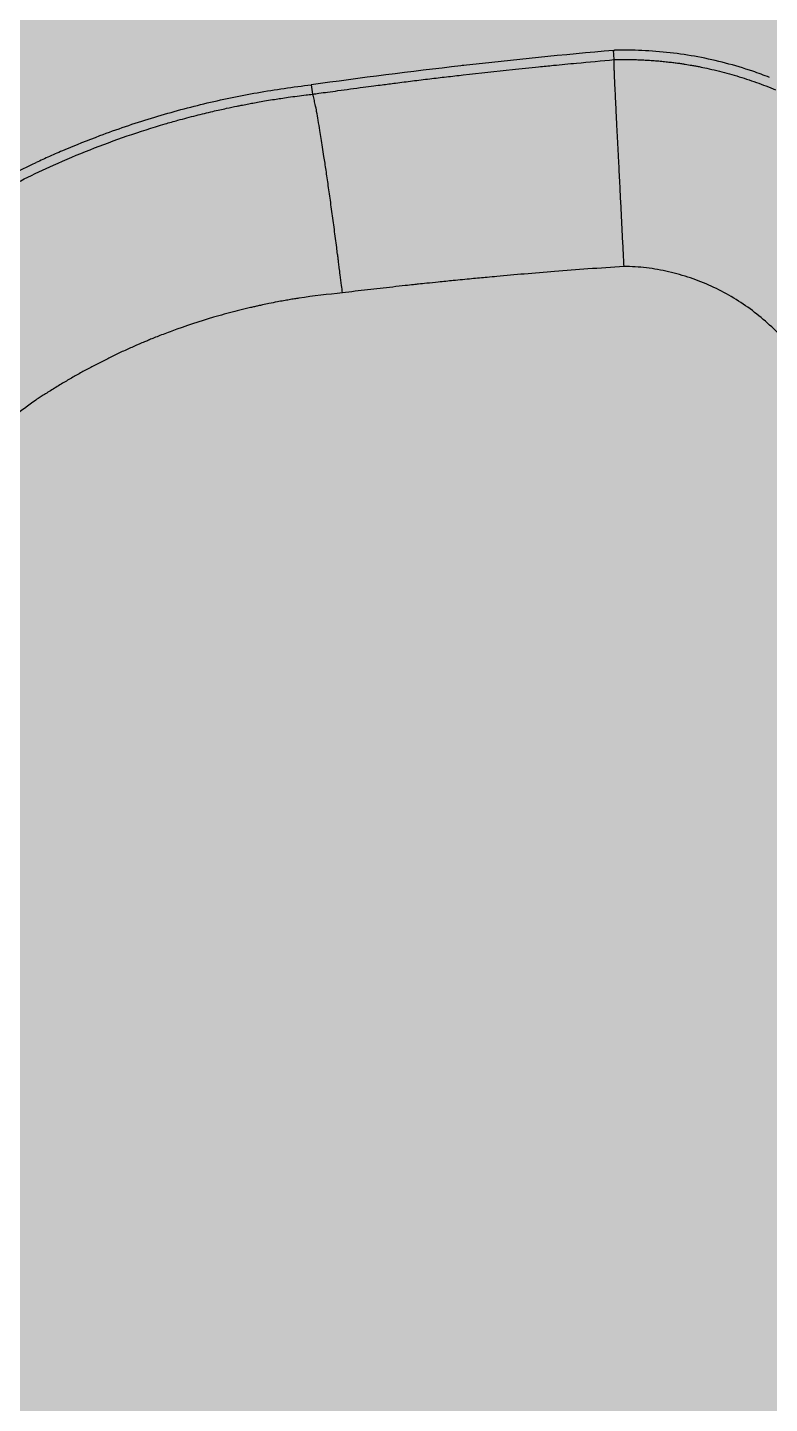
# Model space of a CAD drawing. Header units: millimetres. Extents: x 1145859089 to 1147511753, y -1047484727 to -1047247487.
# Drawn here: x 1146002313.2 to 1146002389.5, y -1047433175.4 to -1047433033.6 of the extents above; entities that cross this region are included whole.
import ezdxf
from ezdxf.xclip import XClip

# ---------------------------------------------------------------- set-up
doc = ezdxf.new("R2010")
doc.units = ezdxf.units.MM
doc.header["$LTSCALE"] = 100
doc.header["$MEASUREMENT"] = 0
doc.header["$XCLIPFRAME"] = 2
doc.layers.get('0').update_dxf_attribs({"linetype": 'CONTINUOUS'})
doc.layers.add('XREF', color=135, linetype='CONTINUOUS')
doc.layers.add('단지배치도$0$W240910', color=135, linetype='CONTINUOUS')

# ---------------------------------------------------------------- blocks, each defined once
blk = doc.blocks.new('단지배치도$0$zw$9902')
at = {"layer": '단지배치도$0$W240910', "linetype": 'ByBlock', "ltscale": 20}
for p, q in [((64232.71, -61667.65), (64232.65, -61666.69)), ((64217.07, -61668.27), (64216.92, -61668.29)), ((64217.22, -61668.26), (64217.07, -61668.27)), ((64201.53, -61670.25), (64201.65, -61671.21))]:
    blk.add_line(p, q, dxfattribs=at)
for centre, radius, start, end in [((64286.27, -62273.39), 609.06, 95.05069, 96.51009), ((64233.77, -61704.5), 37.82, 91.5748, 91.6993), ((64286.27, -62273.39), 609.06, 96.53832, 97.99802), ((64211.4, -61759.66), 89.91, 114.1622, 115.1264), ((64211.94, -61760.85), 91.22, 113.127, 114.1621)]:
    blk.add_arc(centre, radius, start, end, dxfattribs=at)
for points, knots in [([(64217.18, -61669.22), (64218.86, -61669.03), (64221.45, -61668.75), (64224.54, -61668.43), (64226.74, -61668.21), (64229.33, -61667.96), (64231.41, -61667.77), (64232.71, -61667.65)], [0, 0, 0, 0, 5.08195, 7.807414, 9.342913, 11.70911, 15.609667, 15.609667, 15.609667, 15.609667]), ([(64233.72, -61688.95), (64233.69, -61688.33), (64233.63, -61687.06), (64233.53, -61685.15), (64233.44, -61683.21), (64233.35, -61681.53), (64233.28, -61680.1), (64233.22, -61678.93), (64233.15, -61677.57), (64233.07, -61676.05), (64233, -61674.7), (64232.95, -61673.69), (64232.92, -61673.02), (64232.89, -61672.36), (64232.85, -61671.55), (64232.8, -61670.61), (64232.76, -61669.69), (64232.74, -61669.01), (64232.71, -61668.54), (64232.71, -61668.1), (64232.68, -61667.81), (64232.71, -61667.65)], [0, 0, 0, 0, 1.869455, 3.797382, 5.747121, 7.6791, 8.856054, 10.036909, 11.211556, 12.938311, 14.589164, 15.281506, 15.957978, 16.613938, 17.244651, 18.411305, 19.420803, 20.011778, 20.453254, 20.84609, 21.319991, 21.319991, 21.319991, 21.319991]), ([(64232.71, -61667.65), (64232.88, -61667.65), (64233.3, -61667.64), (64233.94, -61667.64), (64234.57, -61667.64), (64235.17, -61667.66), (64235.75, -61667.68), (64236.36, -61667.72), (64236.98, -61667.76), (64237.59, -61667.82), (64238.18, -61667.88), (64238.71, -61667.94), (64239.19, -61668), (64239.62, -61668.06), (64240.11, -61668.14), (64240.59, -61668.22), (64241.07, -61668.3), (64241.59, -61668.4), (64242.32, -61668.55), (64243.62, -61668.85), (64245.33, -61669.32), (64247.35, -61669.98), (64248.66, -61670.49), (64249.31, -61670.76)], [0, 0, 0, 0, 0.521798, 1.262919, 1.904362, 2.432366, 3.042987, 3.654111, 4.265656, 4.907204, 5.496883, 6.034562, 6.520155, 6.95361, 7.334902, 8.002069, 8.405257, 8.794376, 9.594705, 10.660753, 12.788191, 14.908924, 17.023309, 17.023309, 17.023309, 17.023309]), ([(64248.68, -61669.48), (64248.12, -61669.26), (64246.63, -61668.71), (64244.18, -61667.98), (64241.34, -61667.34), (64238.46, -61666.91), (64235.59, -61666.68), (64233.67, -61666.66), (64232.73, -61666.69)], [0, 0, 0, 0, 1.831835, 4.742714, 7.652956, 10.56241, 13.471104, 16.297154, 16.297154, 16.297154, 16.297154]), ([(64201.65, -61671.21), (64201.88, -61671.18), (64202.39, -61671.11), (64203.27, -61670.98), (64204.35, -61670.84), (64205.58, -61670.67), (64206.81, -61670.5), (64207.9, -61670.36), (64209.01, -61670.22), (64210.33, -61670.05), (64211.96, -61669.84), (64213.71, -61669.63), (64215.45, -61669.42), (64216.6, -61669.29), (64217.18, -61669.22)], [0, 0, 0, 0, 0.686602, 1.572468, 2.657669, 3.944452, 5.293878, 6.393904, 7.244414, 8.637183, 10.390715, 12.183478, 13.905966, 15.654396, 15.654396, 15.654396, 15.654396]), ([(64176.11, -61676.96), (64177.32, -61676.44), (64180.28, -61675.25), (64185.07, -61673.62), (64190.48, -61672.14), (64195.97, -61671), (64199.67, -61670.46), (64201.53, -61670.25)], [0, 0, 0, 0, 3.957199, 9.561944, 15.166688, 20.771431, 26.376179, 26.376179, 26.376179, 26.376179]), ([(64175.01, -61678.52), (64176.25, -61677.96), (64178.76, -61676.91), (64182.59, -61675.49), (64185.62, -61674.52), (64187.99, -61673.84), (64189.63, -61673.41), (64191.3, -61673), (64192.71, -61672.69), (64193.68, -61672.48), (64194.39, -61672.34), (64194.93, -61672.24), (64195.55, -61672.12), (64196.21, -61672), (64196.95, -61671.87), (64197.7, -61671.75), (64198.44, -61671.64), (64199.22, -61671.52), (64200.08, -61671.4), (64200.91, -61671.3), (64201.43, -61671.24), (64201.65, -61671.21)], [0, 0, 0, 0, 4.079477, 8.173509, 12.258182, 13.624922, 15.556668, 17.341206, 18.787337, 19.89692, 20.299669, 20.957982, 21.543963, 22.208089, 22.963843, 23.808245, 24.467429, 25.2359, 26.153896, 27.076101, 27.737024, 27.737024, 27.737024, 27.737024]), ([(64204.75, -61691.67), (64204.72, -61691.42), (64204.64, -61690.79), (64204.53, -61689.94), (64204.43, -61689.15), (64204.36, -61688.6), (64204.3, -61688.13), (64204.23, -61687.61), (64204.14, -61686.92), (64203.99, -61685.76), (64203.79, -61684.22), (64203.54, -61682.4), (64203.3, -61680.67), (64203.07, -61679.09), (64202.87, -61677.77), (64202.7, -61676.68), (64202.56, -61675.79), (64202.42, -61674.87), (64202.26, -61673.95), (64202.1, -61673.06), (64201.97, -61672.33), (64201.81, -61671.76), (64201.78, -61671.34), (64201.65, -61671.21)], [0, 0, 0, 0, 0.77239, 1.882234, 2.593554, 3.1513, 3.549162, 4.013506, 4.708113, 5.641626, 7.517969, 9.389761, 11.140689, 12.746223, 14.190557, 15.15895, 16.055317, 16.875233, 17.955021, 18.849888, 19.589823, 20.156184, 20.706385, 20.706385, 20.706385, 20.706385]), ([(64151.2, -61692.84), (64152.59, -61691.59), (64155.45, -61689.18), (64159.95, -61685.84), (64164.65, -61682.78), (64169.1, -61680.27), (64171.99, -61678.83), (64173.23, -61678.25)], [0, 0, 0, 0, 5.604425, 11.208847, 16.813268, 22.417692, 26.509652, 26.509652, 26.509652, 26.509652]), ([(64154.94, -61690.96), (64155.04, -61690.88), (64155.25, -61690.71), (64155.68, -61690.37), (64156.14, -61690), (64156.61, -61689.63), (64156.98, -61689.33), (64157.35, -61689.05), (64157.77, -61688.74), (64158.2, -61688.41), (64158.66, -61688.07), (64159.13, -61687.72), (64159.57, -61687.41), (64159.99, -61687.11), (64160.36, -61686.85), (64160.93, -61686.46), (64161.62, -61685.98), (64162.4, -61685.46), (64163.09, -61685.01), (64163.71, -61684.61), (64164.19, -61684.31), (64164.59, -61684.07), (64164.91, -61683.87), (64165.24, -61683.67), (64165.56, -61683.47), (64165.89, -61683.27), (64166.22, -61683.08), (64167.27, -61682.46), (64169.18, -61681.38), (64172, -61679.92), (64174, -61678.97), (64175.01, -61678.52)], [0, 0, 0, 0, 0.364712, 0.816026, 1.647545, 2.136878, 2.616944, 3.07875, 3.515096, 4.197461, 4.704629, 5.225353, 5.952016, 6.317413, 6.772418, 7.31695, 8.384317, 9.28608, 10.155054, 10.858087, 11.4787, 11.864184, 12.245075, 12.625956, 13.006823, 13.387674, 13.768505, 14.149315, 17.056546, 20.361245, 23.674338, 23.674338, 23.674338, 23.674338]), ([(64233.72, -61688.95), (64232.48, -61689.06), (64230.1, -61689.19), (64226.68, -61689.47), (64223.55, -61689.72), (64221.24, -61689.93), (64219.44, -61690.1), (64217.94, -61690.24), (64216.27, -61690.4), (64214.73, -61690.56), (64213.53, -61690.68), (64212.68, -61690.77), (64211.95, -61690.85), (64211.06, -61690.95), (64209.92, -61691.07), (64208.62, -61691.22), (64207.33, -61691.37), (64206.04, -61691.51), (64205.18, -61691.63), (64204.75, -61691.67)], [0, 0, 0, 0, 3.727966, 7.160478, 10.29711, 13.137388, 14.121714, 15.731792, 17.632242, 19.180911, 20.377958, 21.223552, 21.745349, 22.595576, 23.897695, 25.199644, 26.501416, 27.803016, 29.104454, 29.104454, 29.104454, 29.104454]), ([(64250.13, -61696.42), (64249.62, -61695.84), (64248.51, -61694.77), (64246.72, -61693.3), (64244.78, -61692.03), (64242.72, -61690.96), (64240.56, -61690.1), (64238.32, -61689.47), (64236.04, -61689.06), (64234.49, -61688.97), (64233.72, -61688.95)], [0, 0, 0, 0, 2.306734, 4.623026, 6.939053, 9.252315, 11.569258, 13.893668, 16.218986, 18.529866, 18.529866, 18.529866, 18.529866]), ([(64204.75, -61691.67), (64203.25, -61691.84), (64201.6, -61692.01), (64199.78, -61692.3), (64199.25, -61692.39), (64198.67, -61692.49), (64197.97, -61692.62), (64197.25, -61692.76), (64196.6, -61692.9), (64196.1, -61693.01), (64195.69, -61693.1), (64195.25, -61693.2), (64194.56, -61693.36), (64193.29, -61693.68), (64190.75, -61694.38), (64188.35, -61695.18), (64186.48, -61695.88), (64185.83, -61696.13), (64185.27, -61696.35), (64184.8, -61696.55), (64184.32, -61696.74), (64183.89, -61696.93), (64183.41, -61697.13), (64182.92, -61697.35), (64182.37, -61697.6), (64181.81, -61697.86), (64181.26, -61698.12), (64180.72, -61698.39), (64180, -61698.75), (64179.1, -61699.21), (64178.04, -61699.78), (64176.99, -61700.37), (64175.91, -61701.01), (64174.88, -61701.63), (64173.79, -61702.34), (64172.98, -61702.82), (64171.03, -61704.35), (64171.44, -61703.94)], [0, 0, 0, 0, 4.518138, 4.98761, 5.519291, 6.113066, 6.768875, 7.649409, 8.317802, 8.774307, 9.159361, 9.580814, 10.143028, 11.268688, 13.525753, 18.051297, 18.832091, 19.524161, 20.127712, 20.643007, 21.07032, 21.66195, 22.040052, 22.651282, 23.261655, 23.871211, 24.480004, 25.088098, 25.695569, 26.903457, 28.109964, 29.315847, 30.522095, 31.839608, 33.002428, 34.150196, 35.90749, 35.90749, 35.90749, 35.90749])]:
    blk.add_open_spline(points, degree=3, knots=knots, dxfattribs=at)
blk = doc.blocks.new('단지배치도')
blk.add_blockref('단지배치도$0$zw$9902', (141034.19, 142437.16))

msp = doc.modelspace()

# ---------------------------------------------------------------- hatches: boundary and pattern name
at = {"ltscale": 2}
h = msp.add_hatch(color=254, dxfattribs=at)
h.dxf.hatch_style = 1
h.paths.add_polyline_path([(1145990290.826505, -1047418769.30505), (1145990290.826505, -1047434769.30505), (1146004090.826505, -1047434769.30505), (1146004090.826505, -1047418769.30505)])

# ---------------------------------------------------------------- block references
at = {"layer": 'XREF'}
ref = msp.add_blockref('단지배치도', (1145797106.633357, -1047513806.462535), dxfattribs=at)
XClip(ref).set_block_clipping_path([(72982.4064819524, 34919.7593965298), (360382.4067475507, 255319.7593436697)])

doc.saveas('drawing.dxf')
